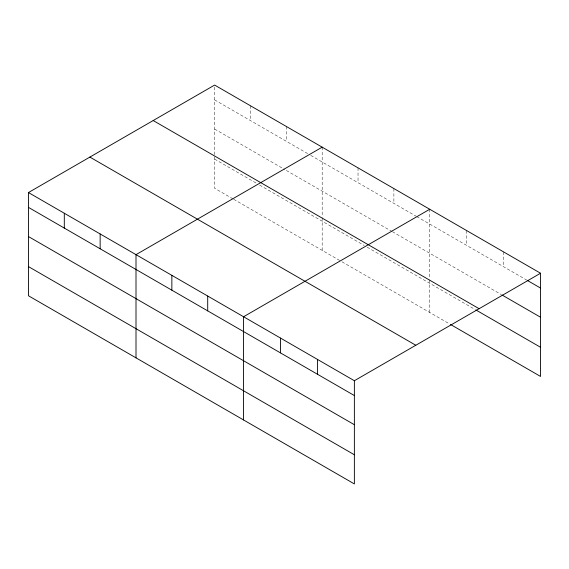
<?xml version="1.0" encoding="UTF-8"?>
<svg xmlns="http://www.w3.org/2000/svg" width="569" height="569" viewBox="0 0 569 569"><rect width="100%" height="100%" fill="white"/><g stroke="black" fill="none" stroke-linecap="round" stroke-linejoin="round"><path stroke-width="0.43" stroke-dasharray="2.85 2.13" d="M214.627 154.69L214.627 85.066M214.627 99.895L307.687 153.623M310.738 155.387L416.003 216.156M416.764 216.597L526.695 280.069M214.627 129.056L284.799 169.576M286.328 170.458L391.593 231.234M392.354 231.675L501.303 294.571M214.627 159.107L256.576 183.332M259.628 185.089L364.132 245.424M367.183 247.188L475.136 309.515M232.934 198.844L214.627 188.275L214.627 155.572M233.695 199.285L341.251 261.377M342.012 261.818L449.745 324.017M503.615 251.911L503.615 266.74M466.672 230.587L466.672 245.41M429.737 209.264L429.737 278.881M429.737 279.763L429.737 312.466M393.883 188.559L393.883 203.389M358.029 167.862L358.029 182.692M322.182 147.165L322.182 216.789M322.182 217.671L322.182 250.374M286.328 126.467L286.328 141.29M250.474 105.77L250.474 120.592"/><path stroke-width="0.85" d="M354.373 424.716L354.373 380.725L28.45 192.557L28.45 295.759L354.373 483.935L354.373 424.716L28.45 236.548M450.513 324.465L540.55 376.443L540.55 273.241L214.627 85.066L28.45 192.557M322.182 147.165L136.005 254.649L136.005 357.858M429.737 209.264L243.56 316.748L243.56 419.95M354.373 380.725L540.55 273.241M527.47 280.51L540.55 288.063M502.071 295.019L540.55 317.232M153.189 120.536L479.112 308.711M475.904 309.963L540.55 347.282M89.888 157.087L415.811 345.255M28.45 207.379L354.373 395.555M28.45 266.598L354.373 454.766M317.438 359.402L317.438 374.224M280.503 338.071L280.503 352.901M207.706 296.051L207.706 310.873M171.859 275.353L171.859 290.176M100.151 233.951L100.151 248.774M64.304 213.254L64.304 228.077"/></g></svg>
